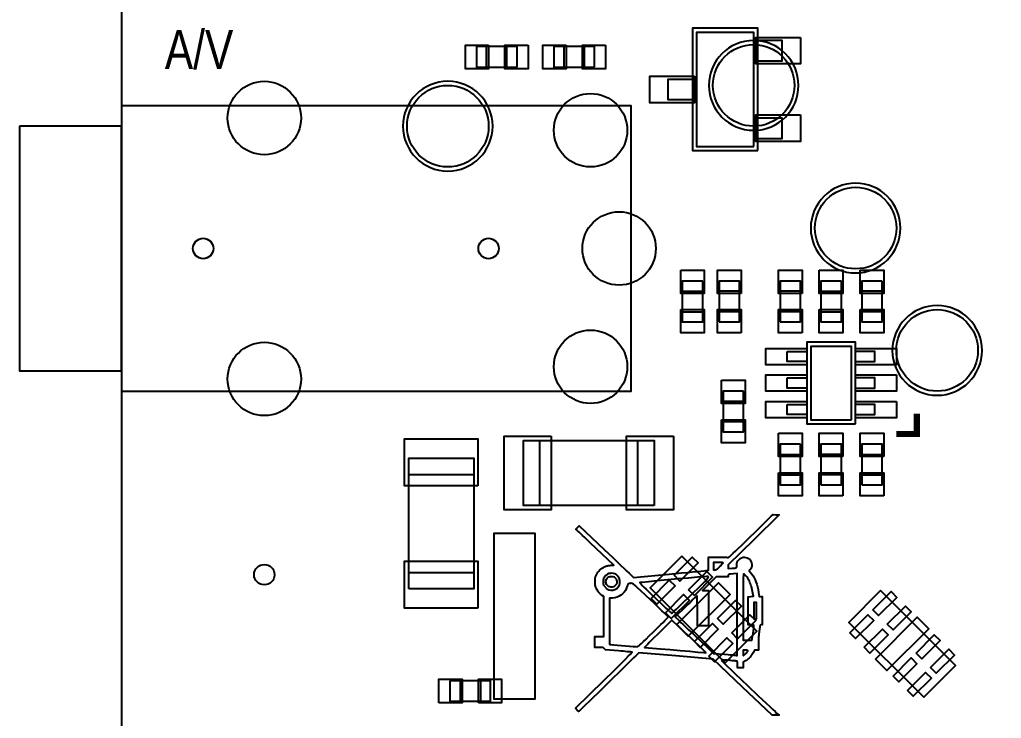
# Model space of a CAD drawing. Extents: x 2 to 217, y -24 to 87.
# Drawn here: x 80.74 to 104.82, y 19.98 to 37.11 of the extents above; entities that cross this region are included whole.
import ezdxf
from ezdxf.enums import TextEntityAlignment as Align

# ---------------------------------------------------------------- set-up
doc = ezdxf.new("R2010")
doc.units = 0
for name, color, linetype in [('BOARD_OUTLINE', 85, 'CONTINUOUS'), ('PARTS_BOTTOM', 12, 'CONTINUOUS'), ('PARTS_TOP', 30, 'CONTINUOUS'), ('PINS_BOTTOM', 5, 'CONTINUOUS'), ('PINS_TOP', 1, 'CONTINUOUS'), ('SILK_BOTTOM', 85, 'CONTINUOUS'), ('SILK_TOP', 2, 'CONTINUOUS')]:
    doc.layers.add(name, color=color, linetype=linetype)

msp = doc.modelspace()

# ---------------------------------------------------------------- linework, layer by layer
at = {"layer": 'BOARD_OUTLINE'}
msp.add_lwpolyline([(83.242642, 82), (83.242642, 3, 0.414214), (86.242642, 0), (136.242642, 0, 0.414214), (139.242642, 3), (139.242642, 82, 0.414214), (136.242642, 85), (86.242642, 85, 0.414214)], format="xyb", close=True, dxfattribs=at)
at = {"layer": 'PARTS_BOTTOM'}
for points in [[(98.742642, 34.4, 1), (98.742642, 36.6, 1), (98.742642, 34.4)], [(91.242642, 33.4, 1), (91.242642, 35.6, 1), (91.242642, 33.4)], [(101.242642, 30.9, 1), (101.242642, 33.1, 1), (101.242642, 30.9)], [(103.242642, 27.9, 1), (103.242642, 30.1, 1), (103.242642, 27.9)]]:
    msp.add_lwpolyline(points, format="xyb", dxfattribs=at)
at = {"layer": 'PARTS_TOP'}
for points in [[(98.842642, 33.9), (98.842642, 36.9), (97.242642, 36.9), (97.242642, 33.9), (98.842642, 33.9)], [(98.742642, 34), (98.742642, 36.8), (97.342642, 36.8), (97.342642, 34), (98.742642, 34)], [(98.842642, 36.1), (99.442642, 36.1), (99.442642, 36.6), (98.842642, 36.6)], [(92.942642, 35.95), (92.942642, 36.45), (91.942642, 36.45), (91.942642, 35.95), (92.942642, 35.95)], [(92.192642, 35.95), (92.192642, 36.45)], [(92.692642, 35.95), (92.692642, 36.45)], [(94.842642, 35.95), (94.842642, 36.45), (93.842642, 36.45), (93.842642, 35.95), (94.842642, 35.95)], [(94.092642, 35.95), (94.092642, 36.45)], [(94.592642, 35.95), (94.592642, 36.45)], [(97.242642, 35.15), (96.642642, 35.15), (96.642642, 35.65), (97.242642, 35.65)], [(83.242642, 35), (83.242642, 28), (95.742642, 28), (95.742642, 35), (83.242642, 35)], [(98.842642, 34.2), (99.442642, 34.2), (99.442642, 34.7), (98.842642, 34.7)], [(80.742642, 34.5), (80.742642, 28.5), (83.242642, 28.5), (83.242642, 34.5), (80.742642, 34.5)], [(97.492642, 30.7), (96.992642, 30.7), (96.992642, 29.7), (97.492642, 29.7), (97.492642, 30.7)], [(97.892642, 29.7), (98.392642, 29.7), (98.392642, 30.7), (97.892642, 30.7), (97.892642, 29.7)], [(99.392642, 29.7), (99.892642, 29.7), (99.892642, 30.7), (99.392642, 30.7), (99.392642, 29.7)], [(100.892642, 30.7), (100.392642, 30.7), (100.392642, 29.7), (100.892642, 29.7), (100.892642, 30.7)], [(101.892642, 30.7), (101.392642, 30.7), (101.392642, 29.7), (101.892642, 29.7), (101.892642, 30.7)], [(96.992642, 30.45), (97.492642, 30.45)], [(98.392642, 30.45), (97.892642, 30.45)], [(99.892642, 30.45), (99.392642, 30.45)], [(100.392642, 30.45), (100.892642, 30.45)], [(101.892642, 30.45), (101.392642, 30.45)], [(96.992642, 29.95), (97.492642, 29.95)], [(98.392642, 29.95), (97.892642, 29.95)], [(99.892642, 29.95), (99.392642, 29.95)], [(100.392642, 29.95), (100.892642, 29.95)], [(101.892642, 29.95), (101.392642, 29.95)], [(101.242642, 27.2), (101.242642, 29.2), (100.042642, 29.2), (100.042642, 27.2), (101.242642, 27.2)], [(100.042642, 28.725), (99.567642, 28.725), (99.567642, 28.975)], [(99.567642, 28.975), (100.042642, 28.975)], [(101.142642, 27.3), (101.142642, 29.1), (100.142642, 29.1), (100.142642, 27.3), (101.142642, 27.3)], [(101.242642, 28.725), (101.717642, 28.725), (101.717642, 28.975), (101.242642, 28.975)], [(100.042642, 28.075), (99.567642, 28.075), (99.567642, 28.325)], [(99.567642, 28.325), (100.042642, 28.325)], [(101.242642, 28.075), (101.717642, 28.075), (101.717642, 28.325), (101.242642, 28.325)], [(98.492642, 28), (97.992642, 28), (97.992642, 27), (98.492642, 27), (98.492642, 28)], [(98.492642, 27.75), (97.992642, 27.75)], [(99.567642, 27.675), (100.042642, 27.675)], [(100.042642, 27.425), (99.567642, 27.425), (99.567642, 27.675)], [(101.242642, 27.425), (101.717642, 27.425), (101.717642, 27.675), (101.242642, 27.675)], [(98.492642, 27.25), (97.992642, 27.25)], [(96.298642, 25.193), (93.098642, 25.193), (93.098642, 26.793), (96.298642, 26.793), (96.298642, 25.193)], [(93.498642, 25.193), (93.498642, 26.793)], [(95.898642, 25.193), (95.898642, 26.793)], [(99.892642, 26.7), (99.392642, 26.7), (99.392642, 25.7), (99.892642, 25.7), (99.892642, 26.7)], [(100.392642, 25.7), (100.892642, 25.7), (100.892642, 26.7), (100.392642, 26.7), (100.392642, 25.7)], [(101.392642, 25.7), (101.892642, 25.7), (101.892642, 26.7), (101.392642, 26.7), (101.392642, 25.7)], [(90.282642, 23.155), (90.282642, 26.355), (91.882642, 26.355), (91.882642, 23.155), (90.282642, 23.155)], [(99.392642, 26.45), (99.892642, 26.45)], [(100.892642, 26.45), (100.392642, 26.45)], [(101.392642, 26.45), (101.892642, 26.45)], [(90.282642, 25.955), (91.882642, 25.955)], [(99.392642, 25.95), (99.892642, 25.95)], [(100.892642, 25.95), (100.392642, 25.95)], [(101.392642, 25.95), (101.892642, 25.95)], [(90.282642, 23.555), (91.882642, 23.555)], [(91.292642, 20.9), (91.292642, 20.4), (92.292642, 20.4), (92.292642, 20.9), (91.292642, 20.9)], [(91.542642, 20.9), (91.542642, 20.4)], [(92.042642, 20.9), (92.042642, 20.4)]]:
    msp.add_lwpolyline(points, dxfattribs=at)
for points in [[(96.979942, 23.9544), (96.202042, 23.1766), (98.040642, 21.338), (98.818442, 22.1158)], [(101.852142, 23.1087), (101.074342, 22.3309), (102.912842, 20.4924), (103.690642, 21.2702)]]:
    msp.add_lwpolyline(points, close=True, dxfattribs=at)
at = {"layer": 'PINS_BOTTOM'}
for centre, radius in [((98.742642, 35.5), 1), ((86.742642, 34.7), 0.9), ((91.242642, 34.5), 1), ((94.742642, 34.4), 0.9), ((101.242642, 32), 1), ((95.442642, 31.5), 0.9), ((85.242642, 31.5), 0.25), ((92.242642, 31.5), 0.25), ((103.242642, 29), 1), ((94.742642, 28.6), 0.9), ((86.742642, 28.3), 0.9), ((86.742642, 23.5), 0.25)]:
    msp.add_circle(centre, radius, dxfattribs=at)
at = {"layer": 'PINS_TOP'}
for points in [[(99.892642, 36.675), (99.892642, 36.025), (98.792642, 36.025), (98.792642, 36.675)], [(92.242642, 36.49), (92.242642, 35.91), (91.672642, 35.91), (91.672642, 36.49)], [(93.212642, 36.49), (93.212642, 35.91), (92.642642, 35.91), (92.642642, 36.49)], [(94.142642, 36.49), (94.142642, 35.91), (93.572642, 35.91), (93.572642, 36.49)], [(95.112642, 36.49), (95.112642, 35.91), (94.542642, 35.91), (94.542642, 36.49)], [(97.292642, 35.725), (97.292642, 35.075), (96.192642, 35.075), (96.192642, 35.725)], [(99.892642, 34.775), (99.892642, 34.125), (98.792642, 34.125), (98.792642, 34.775)], [(96.952642, 30.97), (97.532642, 30.97), (97.532642, 30.4), (96.952642, 30.4)], [(98.432642, 30.4), (97.852642, 30.4), (97.852642, 30.97), (98.432642, 30.97)], [(99.932642, 30.4), (99.352642, 30.4), (99.352642, 30.97), (99.932642, 30.97)], [(100.352642, 30.97), (100.932642, 30.97), (100.932642, 30.4), (100.352642, 30.4)], [(101.352642, 30.97), (101.932642, 30.97), (101.932642, 30.4), (101.352642, 30.4)], [(96.952642, 30), (97.532642, 30), (97.532642, 29.43), (96.952642, 29.43)], [(98.432642, 29.43), (97.852642, 29.43), (97.852642, 30), (98.432642, 30)], [(99.932642, 29.43), (99.352642, 29.43), (99.352642, 30), (99.932642, 30)], [(100.352642, 30), (100.932642, 30), (100.932642, 29.43), (100.352642, 29.43)], [(101.352642, 30), (101.932642, 30), (101.932642, 29.43), (101.352642, 29.43)], [(100.042642, 29.05), (100.042642, 28.65), (99.042642, 28.65), (99.042642, 29.05)], [(102.242642, 29.05), (102.242642, 28.65), (101.242642, 28.65), (101.242642, 29.05)], [(97.952642, 28.27), (98.532642, 28.27), (98.532642, 27.7), (97.952642, 27.7)], [(100.042642, 28.4), (100.042642, 28), (99.042642, 28), (99.042642, 28.4)], [(102.242642, 28.4), (102.242642, 28), (101.242642, 28), (101.242642, 28.4)], [(100.042642, 27.75), (100.042642, 27.35), (99.042642, 27.35), (99.042642, 27.75)], [(102.242642, 27.75), (102.242642, 27.35), (101.242642, 27.35), (101.242642, 27.75)], [(97.952642, 27.3), (98.532642, 27.3), (98.532642, 26.73), (97.952642, 26.73)], [(99.352642, 26.97), (99.932642, 26.97), (99.932642, 26.4), (99.352642, 26.4)], [(100.932642, 26.4), (100.352642, 26.4), (100.352642, 26.97), (100.932642, 26.97)], [(101.932642, 26.4), (101.352642, 26.4), (101.352642, 26.97), (101.932642, 26.97)], [(91.982642, 25.68), (90.182642, 25.68), (90.182642, 26.83), (91.982642, 26.83)], [(93.773642, 26.893), (93.773642, 25.093), (92.623642, 25.093), (92.623642, 26.893)], [(96.773642, 26.893), (96.773642, 25.093), (95.623642, 25.093), (95.623642, 26.893)], [(99.352642, 26), (99.932642, 26), (99.932642, 25.43), (99.352642, 25.43)], [(100.932642, 25.43), (100.352642, 25.43), (100.352642, 26), (100.932642, 26)], [(101.932642, 25.43), (101.352642, 25.43), (101.352642, 26), (101.932642, 26)], [(96.792593, 23.484172), (97.23807, 23.929649), (97.379491, 23.788228), (96.934014, 23.342751)], [(91.982642, 22.68), (90.182642, 22.68), (90.182642, 23.83), (91.982642, 23.83)], [(96.226993, 22.918572), (96.67247, 23.364049), (96.813891, 23.222628), (96.368414, 22.777151)], [(97.146193, 23.130672), (97.59167, 23.576149), (97.733091, 23.434728), (97.287614, 22.989251)], [(96.856268, 22.275069), (97.881573, 23.300374), (98.164416, 23.017531), (97.139111, 21.992226)], [(96.580493, 22.564972), (97.02597, 23.010449), (97.167391, 22.869028), (96.721914, 22.423551)], [(101.664793, 22.638472), (102.11027, 23.083949), (102.251691, 22.942528), (101.806214, 22.497051)], [(97.853293, 22.423572), (98.29877, 22.869049), (98.440191, 22.727628), (97.994714, 22.282151)], [(102.018393, 22.284972), (102.46387, 22.730449), (102.605291, 22.589028), (102.159814, 22.143551)], [(98.206793, 22.069972), (98.65227, 22.515449), (98.793691, 22.374028), (98.348214, 21.928551)], [(101.099193, 22.072872), (101.54467, 22.518349), (101.686091, 22.376928), (101.240614, 21.931451)], [(101.728468, 21.429369), (102.753773, 22.454674), (103.036616, 22.171831), (102.011311, 21.146526)], [(97.287593, 21.857872), (97.73307, 22.303349), (97.874491, 22.161928), (97.429014, 21.716451)], [(101.452693, 21.719272), (101.89817, 22.164749), (102.039591, 22.023328), (101.594114, 21.577851)], [(97.641193, 21.504372), (98.08667, 21.949849), (98.228091, 21.808428), (97.782614, 21.362951)], [(102.725493, 21.577872), (103.17097, 22.023349), (103.312391, 21.881928), (102.866914, 21.436451)], [(103.078993, 21.224272), (103.52447, 21.669749), (103.665891, 21.528328), (103.220414, 21.082851)], [(102.159793, 21.012172), (102.60527, 21.457649), (102.746691, 21.316228), (102.301214, 20.870751)], [(102.513393, 20.658672), (102.95887, 21.104149), (103.100291, 20.962728), (102.654814, 20.517251)], [(91.022642, 20.36), (91.022642, 20.94), (91.592642, 20.94), (91.592642, 20.36)], [(91.992642, 20.36), (91.992642, 20.94), (92.562642, 20.94), (92.562642, 20.36)]]:
    msp.add_lwpolyline(points, close=True, dxfattribs=at)
for centre, radius in [((86.742642, 34.7), 0.9), ((94.742642, 34.4), 0.9), ((95.442642, 31.5), 0.9), ((85.242642, 31.5), 0.25), ((92.242642, 31.5), 0.25), ((94.742642, 28.6), 0.9), ((86.742642, 28.3), 0.9), ((86.742642, 23.5), 0.25)]:
    msp.add_circle(centre, radius, dxfattribs=at)
at = {"layer": 'SILK_BOTTOM'}
for points in [[(98.745142, 24.3541), (98.119842, 23.741), (98.119842, 23.6957), (98.119842, 23.6514), (98.211442, 23.6583), (98.278242, 23.6632), (98.299442, 23.6661), (98.314242, 23.6704), (98.323642, 23.6768), (98.328842, 23.6862), (98.331142, 23.6993), (98.331642, 23.717), (98.331542, 23.74), (98.332342, 23.773), (98.333542, 23.786), (98.335342, 23.7973), (98.338042, 23.8076), (98.341742, 23.8173), (98.346542, 23.827), (98.352642, 23.8371), (98.360142, 23.8482), (98.414542, 23.9006), (98.446942, 23.9168), (98.481342, 23.9262), (98.516842, 23.9287), (98.552342, 23.9244), (98.586642, 23.913), (98.618742, 23.8945), (98.647642, 23.8689), (98.682942, 23.8155), (98.693242, 23.7865), (98.698442, 23.7568), (98.698642, 23.7269), (98.693942, 23.6974), (98.684142, 23.6688), (98.669442, 23.6418), (98.649642, 23.6169), (98.628942, 23.5953), (98.675242, 23.5441), (98.728442, 23.4708), (98.753042, 23.4262), (98.776142, 23.3768), (98.797542, 23.3227), (98.817242, 23.2644), (98.834942, 23.2019), (98.850642, 23.1356), (98.864242, 23.0658), (98.880942, 22.9644), (98.914442, 22.9644), (98.946942, 22.9644), (98.946942, 22.615), (98.946942, 22.2656), (98.923342, 22.2656), (98.911442, 22.2644), (98.907142, 22.2627), (98.903742, 22.2599), (98.900942, 22.2559), (98.898842, 22.2504), (98.896942, 22.2433), (98.895342, 22.2343), (98.893742, 22.2232), (98.890842, 22.2015), (98.888842, 22.1863), (98.886442, 22.1688), (98.883842, 22.1496), (98.881042, 22.129), (98.878042, 22.1075), (98.875142, 22.0856), (98.872142, 22.0638), (98.865342, 22.0094), (98.862842, 21.9813), (98.860742, 21.9524), (98.859242, 21.9228), (98.858142, 21.8924), (98.857442, 21.8612), (98.857242, 21.8291), (98.857342, 21.7961), (98.860342, 21.6455), (98.812042, 21.6455), (98.764742, 21.6455), (98.732342, 21.5864), (98.697442, 21.5325), (98.676742, 21.5059), (98.654542, 21.4801), (98.631342, 21.4558), (98.607642, 21.4334), (98.583942, 21.4136), (98.560642, 21.3968), (98.538342, 21.3837), (98.484142, 21.3551), (98.484142, 21.2843), (98.484142, 21.2124), (98.415242, 21.2124), (98.346342, 21.2124), (98.346342, 21.2961), (98.345742, 21.3281), (98.345042, 21.3414), (98.344042, 21.3528), (98.342842, 21.3623), (98.341342, 21.3699), (98.339642, 21.3753), (98.337642, 21.3786), (98.335542, 21.3797), (98.321042, 21.3807), (98.306742, 21.3819), (98.288342, 21.3834), (98.266442, 21.3853), (98.241542, 21.3875), (98.214242, 21.3899), (98.184942, 21.3926), (98.154342, 21.3955), (98.093042, 21.4004), (98.064642, 21.4025), (98.038242, 21.4043), (98.014642, 21.4058), (97.994342, 21.4069), (97.977842, 21.4075), (97.965642, 21.4077), (97.958442, 21.4073), (97.965542, 21.3882), (97.989442, 21.3612), (98.030942, 21.3185), (98.093042, 21.2572), (98.178742, 21.1742), (98.291142, 21.0664), (98.433342, 20.9309), (98.608242, 20.7646), (98.845142, 20.5398), (98.953042, 20.4374), (99.051242, 20.3444), (99.137542, 20.2626), (99.209942, 20.1941), (99.266342, 20.1407), (99.304742, 20.1045), (99.323042, 20.0874), (99.364442, 20.05), (99.279742, 20.053), (99.195042, 20.0559), (98.470442, 20.7429), (97.745742, 21.4299), (96.837942, 21.5087), (95.930142, 21.5864), (95.906442, 21.5638), (95.853042, 21.5122), (95.796142, 21.4567), (95.722142, 21.3843), (95.632942, 21.2969), (95.530742, 21.1968), (95.417642, 21.0859), (95.295642, 20.9664), (95.167042, 20.8404), (94.918142, 20.5967), (94.806542, 20.4877), (94.706242, 20.3898), (94.619342, 20.3053), (94.547942, 20.236), (94.494042, 20.1841), (94.459842, 20.1516), (94.447342, 20.1406), (94.443242, 20.1433), (94.439942, 20.1465), (94.435742, 20.1507), (94.430942, 20.1558), (94.425542, 20.1616), (94.419642, 20.168), (94.413442, 20.1748), (94.406942, 20.1819), (94.371542, 20.2232), (95.069542, 20.9063), (95.311642, 21.1447), (95.419642, 21.2516), (95.516342, 21.3478), (95.599642, 21.4311), (95.667742, 21.4996), (95.718442, 21.5513), (95.749742, 21.5842), (95.759742, 21.5963), (95.736742, 21.6004), (95.711742, 21.6034), (95.679042, 21.607), (95.639542, 21.611), (95.594142, 21.6154), (95.543842, 21.62), (95.489442, 21.6248), (95.431942, 21.6297), (95.111942, 21.6553), (95.085342, 21.6849), (95.069842, 21.7005), (95.062342, 21.7056), (95.053542, 21.7093), (95.042342, 21.7118), (95.027942, 21.7133), (95.009142, 21.7141), (94.984942, 21.7143), (94.954342, 21.7144), (94.851042, 21.7144), (94.851042, 21.8473), (94.851042, 21.9801), (94.959342, 21.9801), (95.067642, 21.9801), (95.067642, 22.4723), (95.067642, 22.9634), (95.025242, 22.9929), (94.987242, 23.0222), (94.970042, 23.0383), (94.953942, 23.0555), (94.938842, 23.0739), (94.924642, 23.0935), (94.911242, 23.1146), (94.898542, 23.1371), (94.886442, 23.1612), (94.871042, 23.1952), (94.865842, 23.2096), (94.861942, 23.2239), (94.859242, 23.2389), (94.857442, 23.2559), (94.856442, 23.2757), (94.856042, 23.2996), (94.855942, 23.3286), (94.856442, 23.3818), (94.857542, 23.4017), (94.859342, 23.4186), (94.862142, 23.4336), (94.866142, 23.4477), (94.871542, 23.4621), (94.878542, 23.4778), (94.887442, 23.4959), (94.925242, 23.5592), (94.947742, 23.588), (94.972242, 23.6146), (94.998742, 23.6389), (95.027042, 23.6606), (95.056942, 23.6798), (95.088242, 23.6961), (95.120742, 23.7095), (95.139242, 23.7148), (95.151042, 23.7174), (95.164042, 23.72), (95.177842, 23.7225), (95.192242, 23.7248), (95.206742, 23.7268), (95.221142, 23.7286), (95.234942, 23.7301), (95.309842, 23.737), (94.883442, 24.1406), (94.732842, 24.2835), (94.663742, 24.3491), (94.600542, 24.4092), (94.544642, 24.4624), (94.497342, 24.5074), (94.460042, 24.5432), (94.434042, 24.5683), (94.420742, 24.5815), (94.384342, 24.6179), (94.423642, 24.6583), (94.464042, 24.6976), (95.078442, 24.115), (95.295342, 23.9094), (95.394742, 23.8151), (95.485542, 23.7289), (95.565942, 23.6526), (95.633842, 23.5881), (95.687442, 23.5371), (95.724842, 23.5015), (95.744042, 23.4831), (95.795242, 23.4329), (96.669542, 23.5146), (96.976542, 23.543), (97.116142, 23.5561), (97.242842, 23.5679), (97.354042, 23.5784), (97.447142, 23.5873), (97.519442, 23.5942), (97.568342, 23.5989), (97.591142, 23.6012), (97.637442, 23.6071), (97.637442, 23.7675), (97.637442, 23.9289), (97.877642, 23.9289), (97.982442, 23.9285), (98.022142, 23.9279), (98.054342, 23.9269), (98.079542, 23.9257), (98.098442, 23.9241), (98.111542, 23.9222), (98.119442, 23.9199), (98.122842, 23.9171), (98.155442, 23.9437), (98.193142, 23.9782), (98.243042, 24.0251), (98.303742, 24.0829), (98.373842, 24.1504), (98.451942, 24.226), (98.536442, 24.3085), (98.625942, 24.3965), (98.803342, 24.5703), (98.884742, 24.6501), (98.959342, 24.7229), (99.025542, 24.7874), (99.081642, 24.842), (99.126242, 24.8851), (99.157642, 24.9153), (99.174342, 24.9309), (99.221642, 24.9732), (99.295442, 24.9703), (99.370342, 24.9673)], [(92.876842, 20.4447), (92.379642, 20.4447), (92.379642, 22.4821), (92.379642, 24.5195), (92.876842, 24.5195), (93.374042, 24.5195), (93.374042, 22.4821), (93.374042, 20.4447)], [(97.873742, 23.801), (97.754542, 23.801), (97.757542, 23.7104), (97.760542, 23.6189), (97.799842, 23.6219), (97.820842, 23.6255), (97.830642, 23.6291), (97.840842, 23.6345), (97.851842, 23.642), (97.864242, 23.652), (97.878742, 23.6648), (97.895842, 23.6809), (97.916042, 23.7006), (97.942342, 23.7275), (97.954142, 23.7402), (97.964742, 23.7519), (97.973842, 23.7624), (97.981442, 23.7716), (97.987042, 23.7791), (97.990642, 23.7847), (97.991842, 23.7882), (97.987142, 23.7938), (97.980942, 23.7959), (97.971742, 23.7976), (97.959442, 23.7989), (97.943742, 23.7999), (97.924342, 23.8005), (97.901142, 23.8009)], [(95.442742, 23.4152), (95.396342, 23.4779), (95.367842, 23.5009), (95.336442, 23.5181), (95.302842, 23.5292), (95.267542, 23.5342), (95.231142, 23.5327), (95.194142, 23.5246), (95.157242, 23.5097), (95.115242, 23.4833), (95.098542, 23.4683), (95.084542, 23.4518), (95.073042, 23.4335), (95.063942, 23.4132), (95.057142, 23.3907), (95.052542, 23.3659), (95.049842, 23.3384), (95.048842, 23.3081), (95.049142, 23.2954), (95.050042, 23.2839), (95.051642, 23.2733), (95.053942, 23.2633), (95.056942, 23.2536), (95.060842, 23.244), (95.065642, 23.2341), (95.139842, 23.1513), (95.187342, 23.1288), (95.238142, 23.1188), (95.289742, 23.1211), (95.339442, 23.1356), (95.384542, 23.1621), (95.422542, 23.2005), (95.450642, 23.2508), (95.458642, 23.2837), (95.460342, 23.303), (95.460742, 23.3234), (95.459642, 23.344), (95.457242, 23.3642), (95.453642, 23.3833), (95.448742, 23.4005)], [(95.375742, 23.2695), (95.331642, 23.2174), (95.303942, 23.2021), (95.274042, 23.1939), (95.243342, 23.1929), (95.213042, 23.1991), (95.184242, 23.2127), (95.158342, 23.2335), (95.136542, 23.2616), (95.118742, 23.3138), (95.118542, 23.3404), (95.123742, 23.3663), (95.134042, 23.3907), (95.148942, 23.4128), (95.168142, 23.4319), (95.191442, 23.447), (95.218242, 23.4575), (95.288542, 23.4571), (95.319442, 23.444), (95.346142, 23.424), (95.367442, 23.3985), (95.382242, 23.369), (95.389242, 23.3367), (95.387542, 23.3031)], [(97.588142, 23.4575), (97.364942, 23.4375), (97.147442, 23.4175), (96.892942, 23.394), (96.626742, 23.3694), (96.374142, 23.3459), (96.160242, 23.3259), (96.010442, 23.3118), (95.949842, 23.3059), (95.960642, 23.288), (95.981042, 23.2656), (96.011842, 23.2338), (96.053242, 23.1925), (96.105642, 23.1412), (96.169342, 23.0797), (96.244642, 23.0078), (96.331842, 22.925), (96.471642, 22.7932), (96.534342, 22.7343), (96.590742, 22.6816), (96.639742, 22.6361), (96.680042, 22.599), (96.710542, 22.5712), (96.730042, 22.5538), (96.737542, 22.548), (96.768042, 22.5766), (96.802742, 22.6099), (96.848642, 22.6542), (96.904342, 22.7082), (96.968642, 22.7706), (97.040042, 22.8402), (97.117442, 22.9157), (97.199242, 22.9959), (97.452042, 23.2447), (97.533142, 23.3262), (97.588242, 23.3843), (97.620742, 23.4227), (97.633742, 23.4454), (97.630542, 23.4562), (97.614242, 23.459)], [(98.245942, 23.5205), (98.181142, 23.5153), (98.159442, 23.5127), (98.143542, 23.5096), (98.132542, 23.5058), (98.125642, 23.5007), (98.121842, 23.4942), (98.120242, 23.4858), (98.119842, 23.4752), (98.119842, 23.4467), (97.819542, 23.4467), (97.484842, 23.112), (97.637442, 23.112), (97.637442, 22.2459), (97.361742, 22.2459), (97.361742, 22.616), (97.361142, 22.7469), (97.360542, 22.8045), (97.359642, 22.8556), (97.358542, 22.8992), (97.357342, 22.9346), (97.355942, 22.9608), (97.354442, 22.977), (97.352842, 22.9821), (97.333342, 22.9651), (97.312642, 22.9456), (97.285542, 22.9197), (97.252942, 22.8882), (97.215542, 22.852), (97.174042, 22.8117), (97.129342, 22.7682), (97.082142, 22.7223), (96.821142, 22.4644), (96.916642, 22.3719), (96.968642, 22.3217), (97.005742, 22.2862), (97.048742, 22.2451), (97.096542, 22.1996), (97.147942, 22.1508), (97.201842, 22.0997), (97.257042, 22.0474), (97.312542, 21.9949), (97.421742, 21.8915), (97.474042, 21.842), (97.523342, 21.7953), (97.568442, 21.7524), (97.608442, 21.7144), (97.642242, 21.6823), (97.668642, 21.657), (97.686642, 21.6396), (97.760542, 21.5687), (98.026342, 21.548), (98.120442, 21.5403), (98.163442, 21.5366), (98.202842, 21.5331), (98.237542, 21.5299), (98.266942, 21.527), (98.290142, 21.5247), (98.306442, 21.5228), (98.314842, 21.5215), (98.336442, 21.5175), (98.336442, 23.5274)], [(98.679142, 22.2675), (98.607242, 22.2705), (98.607242, 22.9595), (98.672242, 22.9644), (98.736242, 22.9693), (98.723442, 23.048), (98.707642, 23.1275), (98.697942, 23.1671), (98.687342, 23.2058), (98.675942, 23.2432), (98.663942, 23.2787), (98.651442, 23.3119), (98.638742, 23.3421), (98.625942, 23.3689), (98.598542, 23.4128), (98.582142, 23.4349), (98.564942, 23.456), (98.547742, 23.4751), (98.531342, 23.4915), (98.516342, 23.5043), (98.503642, 23.5126), (98.494042, 23.5156), (98.490042, 23.476), (98.488442, 23.4264), (98.487042, 23.3568), (98.486042, 23.267), (98.485242, 23.1569), (98.484642, 23.0263), (98.484242, 22.8753), (98.484142, 22.7036), (98.484142, 21.8915), (98.698842, 21.8915), (98.715542, 21.9831), (98.726742, 22.0501), (98.731642, 22.0825), (98.736142, 22.1135), (98.740142, 22.1428), (98.743442, 22.1698), (98.746042, 22.1942), (98.747942, 22.2154), (98.749042, 22.2331), (98.750042, 22.2646)], [(96.214642, 22.8797), (95.974042, 23.1073), (95.895042, 23.1803), (95.837142, 23.2312), (95.795442, 23.2636), (95.765342, 23.2812), (95.741842, 23.2879), (95.720242, 23.2874), (95.695742, 23.2833), (95.676642, 23.2792), (95.669742, 23.2763), (95.664242, 23.2722), (95.659642, 23.2665), (95.655542, 23.2588), (95.651642, 23.2485), (95.647442, 23.2351), (95.642642, 23.2183), (95.597842, 23.1152), (95.566242, 23.0706), (95.529342, 23.0312), (95.487442, 22.9974), (95.441342, 22.9697), (95.391342, 22.9484), (95.338142, 22.9341), (95.282242, 22.927), (95.205442, 22.9221), (95.205442, 21.7931), (95.228142, 21.7892), (95.316842, 21.7798), (95.400442, 21.7723), (95.498142, 21.7638), (95.600942, 21.7551), (95.699642, 21.747), (95.785442, 21.7403), (95.849242, 21.7358), (95.881842, 21.7341), (95.905642, 21.7427), (95.924942, 21.7565), (95.952042, 21.7792), (95.989242, 21.8128), (96.038642, 21.8593), (96.102542, 21.9208), (96.183142, 21.9991), (96.282642, 22.0963), (96.410842, 22.2224), (96.468142, 22.2792), (96.519542, 22.3302), (96.563942, 22.3745), (96.600142, 22.4111), (96.627242, 22.4388), (96.644242, 22.4566), (96.649842, 22.4634), (96.622042, 22.4916), (96.589542, 22.523), (96.546442, 22.5644), (96.493842, 22.6147), (96.433142, 22.6725), (96.365542, 22.7367), (96.292342, 22.8062)], [(98.779542, 22.8167), (98.750042, 22.8167), (98.750042, 22.4132), (98.809142, 22.4132), (98.809142, 22.8167)], [(97.062442, 22.0766), (96.738442, 22.3827), (96.399742, 22.051), (96.282042, 21.9356), (96.229742, 21.8838), (96.183242, 21.8372), (96.143342, 21.7969), (96.110942, 21.7638), (96.087142, 21.7389), (96.072842, 21.723), (96.068942, 21.7173), (96.259542, 21.7), (96.458142, 21.6825), (96.693342, 21.6619), (96.941042, 21.6404), (97.177042, 21.6199), (97.377242, 21.6027), (97.517342, 21.5909), (97.573442, 21.5864), (97.562842, 21.5995), (97.542942, 21.6195), (97.509942, 21.6515), (97.461442, 21.698), (97.394842, 21.7614), (97.307842, 21.844), (97.197842, 21.9483)], [(98.543242, 21.6455), (98.484142, 21.6455), (98.484142, 21.5815), (98.484642, 21.5591), (98.485142, 21.5492), (98.485842, 21.5402), (98.486742, 21.5325), (98.487842, 21.5262), (98.489042, 21.5215), (98.490442, 21.5186), (98.492042, 21.5175), (98.514042, 21.5299), (98.529442, 21.5432), (98.545942, 21.5596), (98.562342, 21.5776), (98.577442, 21.5958), (98.590042, 21.613), (98.598742, 21.6277), (98.602342, 21.6386), (98.598642, 21.6411), (98.594242, 21.6421), (98.588442, 21.6431), (98.581242, 21.6439), (98.573042, 21.6446), (98.563842, 21.6451), (98.553842, 21.6454)]]:
    msp.add_lwpolyline(points, close=True, dxfattribs=at)
at = {"layer": 'SILK_TOP', "const_width": 0.15}
msp.add_lwpolyline([(102.242642, 26.95), (102.742642, 26.95), (102.742642, 27.45)], dxfattribs=at)

# ---------------------------------------------------------------- texts
at = {"layer": 'SILK_TOP', "width": 0.8125}
msp.add_text('A/V', height=0.96, dxfattribs=at).set_placement((85.142642, 35.9), align=Align.CENTER)

doc.saveas('drawing.dxf')
